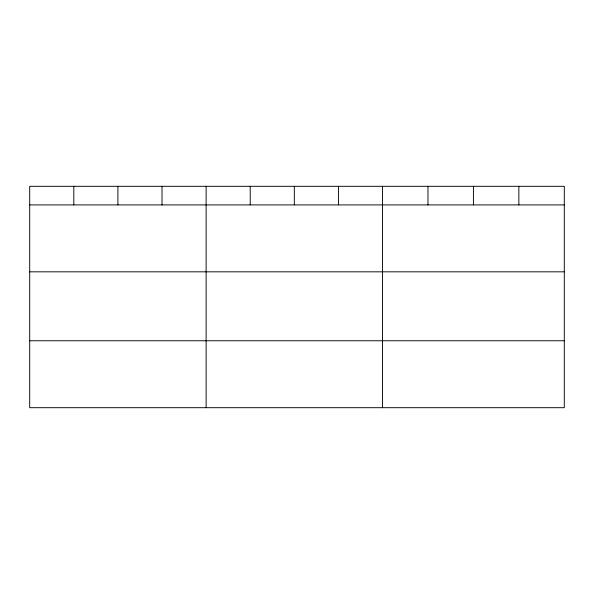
<?xml version="1.0" encoding="UTF-8"?>
<svg xmlns="http://www.w3.org/2000/svg" width="594" height="594" viewBox="0 0 594 594"><rect width="100%" height="100%" fill="white"/><g stroke="black" fill="none" stroke-linecap="round" stroke-linejoin="round"><path stroke-width="0.89" d="M564.3 271.829L564.3 186.308L29.7 186.308L29.7 407.692L564.3 407.692L564.3 271.829L29.7 271.829M29.7 204.908L564.3 204.908M29.7 340.77L564.3 340.77M518.859 186.308L518.859 204.908M473.418 186.308L473.418 204.908M427.977 186.308L427.977 204.908M382.536 186.308L382.536 407.692M338.432 186.308L338.432 204.908M294.327 186.308L294.327 204.908M250.223 186.308L250.223 204.908M206.118 186.308L206.118 407.692M162.013 186.308L162.013 204.908M117.909 186.308L117.909 204.908M73.805 186.308L73.805 204.908"/></g></svg>
